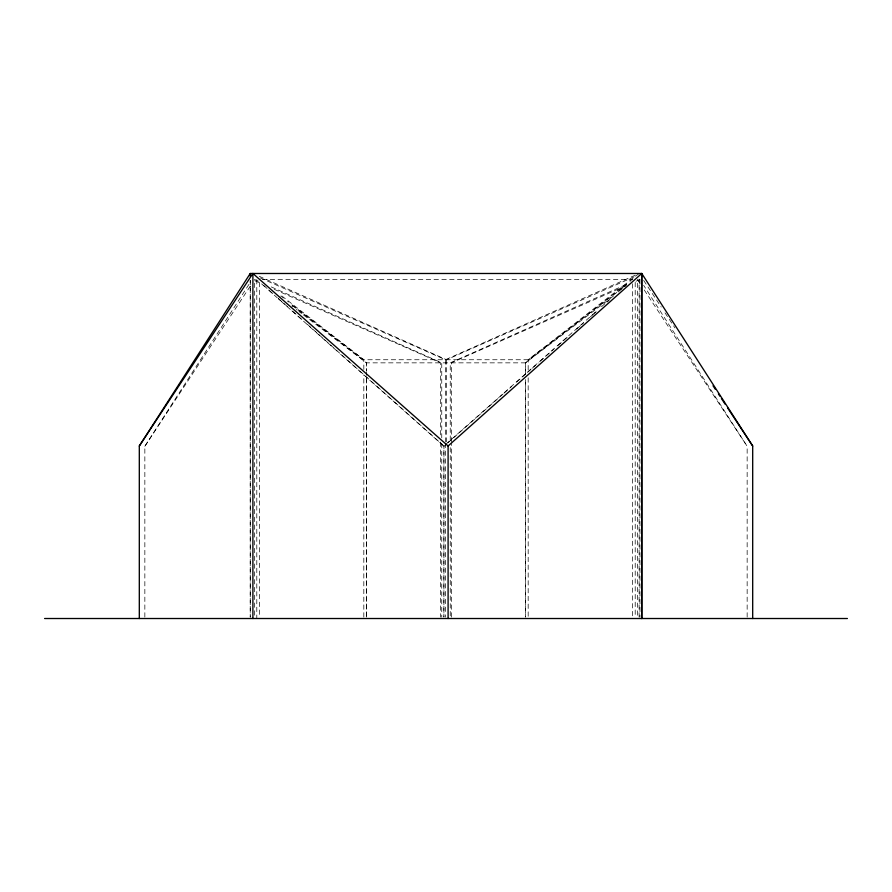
<?xml version="1.0" encoding="UTF-8"?>
<svg xmlns="http://www.w3.org/2000/svg" width="892" height="892" viewBox="0 0 892 892"><rect width="100%" height="100%" fill="white"/><g stroke="black" fill="none" stroke-linecap="round" stroke-linejoin="round"><path stroke-width="0.67" stroke-dasharray="4.46 3.34" d="M363.825 617.119L363.825 375.041M363.825 369.478L363.825 359.744L280.356 294.839M451.33 617.13L451.33 443.447M451.33 442.053L451.33 362.854L625.76 285.774M613.462 296.021L525.444 362.854L525.377 373.971L525.444 362.854L623.04 286.912M639.107 617.119L639.107 279.051M747.15 617.13L747.15 446.279L643.678 285.362M144.85 617.13L144.85 446.279L250.552 281.894M144.85 446.279L250.797 285.362M446 444.16L597.35 310.383M601.531 306.692L609.872 299.311M618.223 291.94L626.574 284.559M307.205 324.22L443.904 446L443.904 617.119L443.948 446.279L446.892 443.681M447.873 442.811L502.887 394.186M503.868 393.316L511.729 386.37M516.646 382.032L526.47 373.347M527.451 372.477L531.376 369.009M532.368 368.14L538.255 362.933M540.217 361.193L545.135 356.856M546.116 355.986L553.977 349.04M557.901 345.561L561.837 342.093M563.8 340.354L568.717 336.016M576.578 329.07L580.502 325.591M581.484 324.721L583.446 322.993M590.326 316.916L593.269 314.307M594.25 313.438L596.224 311.698M607.028 302.154L608.991 300.414M624.712 286.522L626.675 284.782M639.107 273.487L528.175 359.744L363.825 359.744L292.141 305.309M623.776 286.343L626.697 284.069M630.354 281.225L631.09 280.657M631.815 280.088L632.551 279.519L259.449 279.519M623.006 287.726L528.175 359.744L528.175 372.265M260.386 277.969L445.442 359.744L637.836 274.045M625.861 284.637L450.248 362.854L450.248 442.053M259.226 276.308L446.558 359.744L636.687 275.728M636.063 281.225L639.921 279.519M303.336 314.843L366.556 362.854L525.444 362.854M254.655 280.657L259.795 282.931M274.19 289.298L440.67 362.854L440.67 436.5M258.468 281.225L254.644 279.519L254.61 618.513M271.246 286.912L441.752 362.854L441.752 437.894M291.818 306.101L292.71 306.77M296.244 309.468L297.136 310.137M298.909 311.486L301.563 313.493M280.668 296.021L281.526 296.69M282.396 297.359L283.255 298.04M287.581 301.396L288.45 302.065M291.907 304.763L366.623 362.854L366.623 371.195L366.556 362.854M263.709 285.473L273.03 293.78M278.204 298.396L288.562 307.617M292.699 311.308L303.057 320.529M261.668 283.912L266.552 288.261M268.492 289.989L277.267 297.805M278.248 298.675L280.188 300.414M281.17 301.284L290.915 309.97M291.885 310.829L308.465 325.591M309.435 326.461L315.277 331.668M316.259 332.538L338.67 352.507M340.621 354.247L443.948 446.279M643.678 280.434L661.206 307.06M665.019 312.847L674.932 327.899M639.687 283.054L637.39 279.575L637.39 618.513M644.258 289.989L747.15 446.279M639.954 279.575L639.954 617.13M635.204 282.351L635.204 617.13M632.573 283.745L632.573 617.13M528.175 377.829L528.175 617.119M450.248 447.617L450.248 617.13M446.558 359.744L446.558 441.83M445.442 359.744L445.442 441.83M445.442 443.212L445.442 617.119M441.752 443.447L441.752 617.13M440.67 442.053L440.67 617.13M259.427 282.351L259.427 617.13M256.796 279.575L256.796 618.513M250.239 280.445L250.239 617.119L250.239 280.445M525.377 379.535L525.377 617.13L525.444 379.535M366.623 617.13L366.623 372.588L366.556 617.13"/><path stroke-width="1.34" d="M448.096 618.513L448.096 446L641.761 273.487L641.761 618.513L641.761 273.487L250.239 273.487L139.308 446L139.308 618.513M752.692 618.513L752.692 446L641.761 273.487M139.308 446L252.893 273.487L448.096 446M44.6 618.513L847.4 618.513M713.043 385.79L715.339 389.269M718.383 393.896L719.911 396.215M721.427 398.534L725.241 404.321M727.526 407.789L752.692 446M252.893 273.487L252.893 618.513M250.239 273.487L250.239 276.264"/></g></svg>
